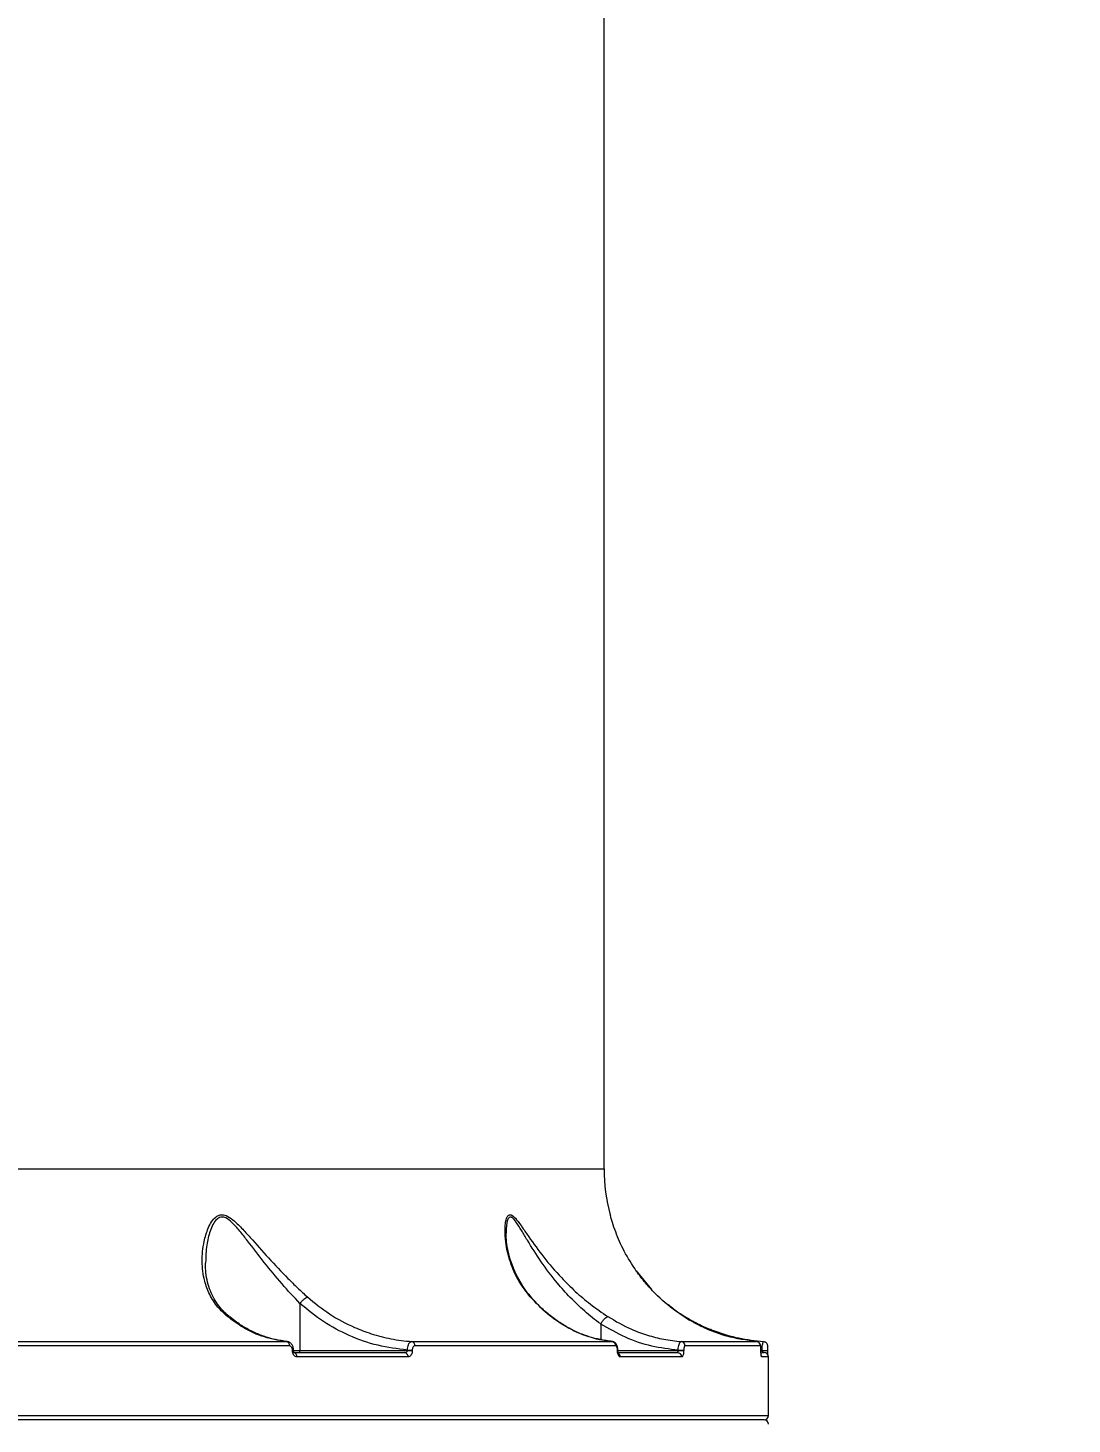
# Model space of a CAD drawing. Header units: millimetres. Extents: x -6796 to 9036, y -6828 to 5710.
# Drawn here: x -2435.6 to -2194.4, y -828.9 to -506.4 of the extents above; entities that cross this region are included whole.
import ezdxf

# ---------------------------------------------------------------- set-up
doc = ezdxf.new("R2010")
doc.units = ezdxf.units.MM
doc.layers.add('DIKOM_РАЗМЕР_ЗОНА', color=7, linetype='Continuous')
doc.layers.add('DIKOM_РАЗМЕР_ОБЪЕКТА', color=7, linetype='Continuous')
doc.styles.add('style1', font='arial.ttf', dxfattribs={"width": 0.8})
doc.dimstyles.new('1-50', dxfattribs={"dimtxt": 300, "dimasz": 200, "dimexe": 100, "dimexo": 0, "dimgap": 100, "dimtad": 1, "dimtxsty": 'style1', "dimcen": 200, "dimclrd": 7, "dimclre": 7, "dimclrt": 7, "dimadec": 1, "dimazin": 2, "dimtfac": 1, "dimtmove": 0, "dimatfit": 2, "dimfxl": 0, "dimlwd": 25, "dimlwe": 18, "dimarcsym": 0})

# ---------------------------------------------------------------- blocks, each defined once
blk = doc.blocks.new('*D11')
at = {"layer": 'Defpoints', "color": 0, "transparency": 16777216}
for p in [(-5295.52, 688.88), (5479.37, 352.85), (5479.37, -5858.19)]:
    blk.add_point(p, dxfattribs=at)
at = {"layer": 'DIKOM_РАЗМЕР_ОБЪЕКТА', "color": 7, "lineweight": 18, "transparency": 16777216}
for p, q in [((-5295.52, 688.88), (-5295.52, -5958.19)), ((5479.37, 352.85), (5479.37, -5958.19))]:
    blk.add_line(p, q, dxfattribs=at)
at = {"layer": 'DIKOM_РАЗМЕР_ОБЪЕКТА', "color": 7, "lineweight": 25, "transparency": 16777216}
blk.add_line((-5095.52, -5858.19), (5279.37, -5858.19), dxfattribs=at)
at = {"layer": 'DIKOM_РАЗМЕР_ОБЪЕКТА', "color": 7, "transparency": 16777216}
for points in [[(-5095.52, -5824.85), (-5095.52, -5891.52), (-5295.52, -5858.19)], [(5279.37, -5824.85), (5279.37, -5891.52), (5479.37, -5858.19)]]:
    blk.add_solid(points, dxfattribs=at)
at = {"layer": 'DIKOM_РАЗМЕР_ОБЪЕКТА', "color": 7, "transparency": 16777216, "insert": (180.34, -5605.01), "char_height": 300, "attachment_point": 5, "style": 'style1'}
blk.add_mtext('10800', dxfattribs=at)
blk = doc.blocks.new('*D14')
at = {"layer": 'Defpoints', "color": 0, "transparency": 16777216}
for p in [(-6795.52, 688.88), (6979.37, 688.88), (6979.37, -6727.83)]:
    blk.add_point(p, dxfattribs=at)
at = {"layer": 'DIKOM_РАЗМЕР_ЗОНА', "color": 7, "lineweight": 18, "transparency": 16777216}
for p, q in [((-6795.52, 688.88), (-6795.52, -6827.83)), ((6979.37, 688.88), (6979.37, -6827.83))]:
    blk.add_line(p, q, dxfattribs=at)
at = {"layer": 'DIKOM_РАЗМЕР_ЗОНА', "color": 7, "lineweight": 25, "transparency": 16777216}
blk.add_line((-6595.52, -6727.83), (6779.37, -6727.83), dxfattribs=at)
at = {"layer": 'DIKOM_РАЗМЕР_ЗОНА', "color": 7, "transparency": 16777216}
for points in [[(-6595.52, -6694.5), (-6595.52, -6761.17), (-6795.52, -6727.83)], [(6779.37, -6694.5), (6779.37, -6761.17), (6979.37, -6727.83)]]:
    blk.add_solid(points, dxfattribs=at)
at = {"layer": 'DIKOM_РАЗМЕР_ЗОНА', "color": 7, "transparency": 16777216, "insert": (26.03, -6474.56), "char_height": 300, "attachment_point": 5, "style": 'style1'}
blk.add_mtext('13800', dxfattribs=at)

msp = doc.modelspace()

# ---------------------------------------------------------------- linework, layer by layer
at = {"color": 7, "linetype": 'Continuous', "lineweight": 15}
for p, q in [((-2302.513, -769.935), (-2302.513, -399.835)), ((-2622.666, -769.935), (-2302.513, -769.935)), ((-2394.536, -791.577), (-2394.546, -791.728)), ((-2295.083, -793.498), (-2291.546, -797.798)), ((-2372.743, -800.997), (-2372.743, -811.885)), ((-2303.284, -805.771), (-2303.284, -809.4)), ((-2441.678, -809.828), (-2375.846, -809.828)), ((-2375.163, -810.825), (-2441.141, -810.825)), ((-2375.751, -809.778), (-2376.408, -809.702)), ((-2374.484, -811.885), (-2374.484, -811.83)), ((-2374.223, -811.83), (-2374.484, -811.83)), ((-2374.223, -811.885), (-2374.484, -811.885)), ((-2374.223, -811.885), (-2374.223, -811.83)), ((-2374.214, -811.885), (-2372.743, -811.885)), ((-2374.212, -812.385), (-2348.553, -812.385)), ((-2372.743, -811.885), (-2347.942, -811.885)), ((-2347.942, -811.885), (-2347.942, -811.805)), ((-2347.942, -811.805), (-2346.811, -811.805)), ((-2347.942, -811.885), (-2346.811, -811.885)), ((-2346.948, -809.828), (-2300.663, -809.828)), ((-2346.811, -811.805), (-2346.811, -811.885)), ((-2299.814, -810.825), (-2346.202, -810.825)), ((-2299.403, -811.885), (-2299.403, -811.805)), ((-2299.32, -811.805), (-2299.403, -811.805)), ((-2299.32, -811.885), (-2299.403, -811.885)), ((-2299.32, -811.885), (-2299.32, -811.805)), ((-2299.32, -811.885), (-2285.402, -811.885)), ((-2299.144, -812.385), (-2285.527, -812.385)), ((-2285.402, -811.885), (-2285.402, -811.83)), ((-2285.402, -811.83), (-2284.118, -811.83)), ((-2285.402, -811.885), (-2284.118, -811.885)), ((-2284.7, -809.828), (-2267.308, -809.828)), ((-2284.118, -811.83), (-2284.118, -811.885)), ((-2266.386, -810.825), (-2283.816, -810.825)), ((-2266.276, -811.885), (-2266.276, -811.782)), ((-2266.271, -811.782), (-2266.276, -811.782)), ((-2266.271, -811.885), (-2266.276, -811.885)), ((-2266.271, -811.885), (-2266.271, -811.782)), ((-2266.271, -811.885), (-2266.016, -811.885)), ((-2266.016, -811.852), (-2266.27, -811.817)), ((-2266.092, -812.385), (-2265.513, -812.385)), ((-2266.016, -811.885), (-2266.016, -811.852)), ((-2266.016, -811.852), (-2264.681, -811.852)), ((-2266.016, -811.885), (-2264.681, -811.885)), ((-2264.681, -811.885), (-2264.681, -811.852)), ((-2347.751, -813.385), (-2373.472, -813.385)), ((-2284.575, -813.385), (-2298.776, -813.385)), ((-2264.513, -813.385), (-2266.11, -813.385)), ((-2264.513, -826.885), (-2264.513, -813.385)), ((-2265.513, -827.885), (-2683.513, -827.885)), ((-2683.511, -826.885), (-2264.513, -826.885))]:
    msp.add_line(p, q, dxfattribs=at)
at = {"color": 7, "linetype": 'Continuous', "lineweight": 15, "flags": 128}
for points in [[(-2372.905, -812.385), (-2372.873, -812.375), (-2372.843, -812.347), (-2372.815, -812.301), (-2372.79, -812.239), (-2372.77, -812.163), (-2372.755, -812.077), (-2372.746, -811.983), (-2372.743, -811.885)], [(-2265.641, -809.828), (-2265.457, -809.859), (-2265.295, -809.917)]]:
    msp.add_lwpolyline(points, dxfattribs=at)
at = {"color": 7, "linetype": 'Continuous', "lineweight": 15}
for centre, radius, start, end in [((-2262.513, -769.935), 40, 180, 195.40224), ((-2376.082, -810.722), 0.925, 353.58667, 75.19169), ((-2374.365, -813.272), 0.9, 352.80345, 80.23596), ((-2348.664, -813.296), 0.918, 354.4148, 83.02798), ((-2347.135, -810.746), 0.937, 355.14935, 78.48079), ((-2300.781, -810.789), 0.968, 357.84903, 82.96666), ((-2299.805, -813.374), 1.029, 359.37648, 52.17052), ((-2285.551, -813.362), 0.977, 358.62332, 88.5714), ((-2284.797, -810.805), 0.982, 358.80664, 84.30381), ((-2267.384, -810.823), 0.998, 359.87779, 85.67056), ((-2265.513, -813.385), 1, 0, 90), ((-2267.115, -813.385), 1.005, 0.01008, 24.47724), ((-2265.513, -826.885), 1, 270, 0), ((-2265.513, -828.885), 1, 0, 90)]:
    msp.add_arc(centre, radius, start, end, dxfattribs=at)
for points, knots in [([(-2389.477, -804.06), (-2390.262, -803.345), (-2391.961, -801.797), (-2393.687, -799.001), (-2394.986, -795.479), (-2395.498, -791.312), (-2395.084, -787.138), (-2394.182, -784.062), (-2393.228, -782.153), (-2392.315, -781.037), (-2391.47, -780.598), (-2390.652, -780.495), (-2389.658, -780.688), (-2388.05, -781.78), (-2386.21, -783.566), (-2383.536, -786.56), (-2380.027, -790.509), (-2376.33, -794.456), (-2373.288, -797.439), (-2371.778, -798.824), (-2371.024, -799.517)], [0, 0, 0, 0, 0.0590516, 0.1277264, 0.1965127, 0.2913045, 0.3861754, 0.4527478, 0.4869194, 0.520895, 0.5489019, 0.5542375, 0.5800312, 0.6151943, 0.6622377, 0.7094934, 0.8075757, 0.9056115, 0.9528148, 1, 1, 1, 1]), ([(-2372.742, -800.995), (-2372.742, -800.995), (-2374.154, -799.583), (-2376.98, -796.471), (-2381.012, -791.558), (-2384.194, -787.423), (-2386.609, -784.275), (-2388.256, -782.408), (-2389.707, -781.235), (-2390.612, -781.023), (-2391.344, -781.131), (-2392.104, -781.612), (-2392.896, -782.786), (-2393.706, -784.796), (-2394.439, -787.758), (-2394.502, -790.229), (-2394.536, -791.577)], [0, 0, 0, 0, 0.0000234, 0.1388481, 0.2832015, 0.4276017, 0.4955487, 0.5631573, 0.6114067, 0.6457021, 0.6527863, 0.6904554, 0.7383703, 0.7866315, 0.8834907, 1, 1, 1, 1]), ([(-2319.545, -799.517), (-2320.451, -798.344), (-2322.439, -795.769), (-2324.304, -791.435), (-2325.248, -787.37), (-2325.434, -784.407), (-2325.322, -782.576), (-2325.078, -781.399), (-2324.654, -780.594), (-2324.17, -780.477), (-2323.527, -780.764), (-2322.645, -781.679), (-2321.35, -783.482), (-2319.362, -786.429), (-2316.509, -790.343), (-2312.87, -794.638), (-2309.193, -798.254), (-2305.578, -801.361), (-2302.987, -803.133), (-2301.632, -804.06)], [0, 0, 0, 0, 0.0790137, 0.1734918, 0.2680521, 0.3287186, 0.3613603, 0.3938939, 0.4223253, 0.4513109, 0.4599338, 0.4989805, 0.5451071, 0.591441, 0.6890333, 0.7865937, 0.8555725, 0.9244483, 1, 1, 1, 1]), ([(-2303.282, -805.764), (-2303.282, -805.763), (-2304.56, -804.851), (-2306.987, -802.887), (-2310.347, -799.669), (-2313.754, -795.869), (-2317.109, -791.383), (-2319.726, -787.287), (-2321.544, -784.187), (-2322.712, -782.306), (-2323.525, -781.31), (-2324.057, -781.03), (-2324.312, -781.058), (-2324.628, -781.342), (-2324.912, -781.991), (-2325.087, -783.234), (-2325.174, -784.213), (-2325.134, -784.752), (-2325.132, -784.769)], [0, 0, 0, 0, 0.0000494, 0.1133867, 0.2179469, 0.3226482, 0.4708207, 0.6190287, 0.6877054, 0.7560407, 0.8111124, 0.822972, 0.8536374, 0.862823, 0.9028179, 0.9505249, 0.9984179, 1, 1, 1, 1]), ([(-2295.055, -793.542), (-2296.038, -792.019), (-2298.002, -788.972), (-2299.642, -785.125), (-2300.493, -782.612), (-2300.863, -781.351), (-2301.048, -780.672), (-2301.112, -780.424), (-2301.048, -780.668), (-2301.021, -780.769)], [0, 0, 0, 0, 0.2814787, 0.5627563, 0.7139344, 0.7919796, 0.869575, 0.9457426, 1, 1, 1, 1]), ([(-2319.256, -799.641), (-2319.594, -799.255), (-2320.477, -798.243), (-2321.659, -796.479), (-2322.845, -794.338), (-2323.813, -792.027), (-2324.532, -789.643), (-2324.964, -787.377), (-2325.133, -785.761), (-2325.125, -784.954), (-2325.122, -784.766)], [0, 0, 0, 0, 0.0842184, 0.2205488, 0.3651103, 0.5171246, 0.6771574, 0.8240131, 0.9590931, 1, 1, 1, 1]), ([(-2388.951, -804.157), (-2389.022, -804.104), (-2389.631, -803.648), (-2390.59, -802.66), (-2391.825, -801.168), (-2392.851, -799.48), (-2393.671, -797.618), (-2394.231, -795.562), (-2394.557, -793.576), (-2394.564, -792.273), (-2394.567, -791.718)], [0, 0, 0, 0, 0.0165247, 0.1413526, 0.2743626, 0.4161181, 0.5658023, 0.7214459, 0.8813243, 1, 1, 1, 1]), ([(-2267.308, -809.828), (-2269.597, -809.518), (-2273.058, -809.05), (-2277.566, -807.486), (-2281.559, -805.683), (-2286.044, -802.926), (-2290.025, -799.512), (-2293.002, -796.295), (-2294.371, -794.46), (-2295.055, -793.542)], [0, 0, 0, 0, 0.222713, 0.3367323, 0.450748, 0.6310042, 0.8132781, 0.906648, 1, 1, 1, 1]), ([(-2372.742, -800.995), (-2372.596, -800.825), (-2372.303, -800.484), (-2371.821, -800.031), (-2371.425, -799.726), (-2371.168, -799.575), (-2371.061, -799.532), (-2371.024, -799.517)], [0, 0, 0, 0, 0.2487808, 0.4975564, 0.7464014, 0.9126874, 1, 1, 1, 1]), ([(-2371.024, -799.517), (-2369.356, -800.888), (-2365.977, -803.667), (-2360.903, -806.333), (-2356.107, -808.149), (-2351.7, -809.313), (-2348.539, -809.656), (-2346.948, -809.828)], [0, 0, 0, 0, 0.2398776, 0.4858735, 0.6394181, 0.8185435, 1, 1, 1, 1]), ([(-2300.663, -809.828), (-2302.469, -809.543), (-2306.133, -808.966), (-2311.152, -806.649), (-2315.714, -803.547), (-2318.259, -800.87), (-2319.545, -799.517)], [0, 0, 0, 0, 0.2625644, 0.5326593, 0.7636456, 1, 1, 1, 1]), ([(-2319.545, -799.517), (-2319.504, -799.531), (-2319.401, -799.567), (-2319.333, -799.639), (-2319.292, -799.682)], [0, 0, 0, 0, 0.3971989, 1, 1, 1, 1]), ([(-2305.418, -808.877), (-2306.145, -808.65), (-2307.773, -808.141), (-2310.227, -806.985), (-2312.758, -805.497), (-2315.164, -803.719), (-2317.352, -801.795), (-2318.665, -800.341), (-2319.275, -799.665)], [0, 0, 0, 0, 0.1442213, 0.3228024, 0.5003847, 0.6752083, 0.849028, 1, 1, 1, 1]), ([(-2372.743, -800.997), (-2372.743, -800.997), (-2372.743, -800.996), (-2372.742, -800.995), (-2372.742, -800.995), (-2372.742, -800.995)], [0, 0, 0, 0, 0.4599541, 0.835068, 1, 1, 1, 1]), ([(-2347.942, -811.805), (-2350.216, -811.515), (-2354.825, -810.926), (-2361.335, -808.606), (-2367.454, -805.387), (-2370.965, -802.473), (-2372.743, -800.997)], [0, 0, 0, 0, 0.2516568, 0.5098645, 0.7518735, 1, 1, 1, 1]), ([(-2287.864, -801.153), (-2287.112, -801.756), (-2285.522, -803.031), (-2282.804, -804.695), (-2280.152, -806.082), (-2278.47, -806.776), (-2277.758, -807.069)], [0, 0, 0, 0, 0.2471076, 0.5227722, 0.7981705, 1, 1, 1, 1]), ([(-2375.846, -809.828), (-2377.548, -809.549), (-2380.999, -808.984), (-2385.595, -806.907), (-2388.305, -804.92), (-2389.477, -804.06)], [0, 0, 0, 0, 0.3558659, 0.7214805, 1, 1, 1, 1]), ([(-2389.477, -804.06), (-2389.451, -804.061), (-2389.349, -804.061), (-2389.175, -804.085), (-2389.074, -804.174), (-2389.022, -804.22)], [0, 0, 0, 0, 0.1435113, 0.5622469, 1, 1, 1, 1]), ([(-2376.408, -809.702), (-2376.713, -809.671), (-2377.89, -809.551), (-2379.924, -809.022), (-2382.491, -808.121), (-2384.999, -806.883), (-2387.169, -805.565), (-2388.447, -804.54), (-2388.957, -804.132)], [0, 0, 0, 0, 0.0691865, 0.2674391, 0.4669331, 0.6671445, 0.8674614, 1, 1, 1, 1]), ([(-2303.284, -805.771), (-2303.283, -805.769), (-2303.283, -805.767), (-2303.282, -805.765), (-2303.282, -805.764)], [0, 0, 0, 0, 0.6169934, 1, 1, 1, 1]), ([(-2285.402, -811.83), (-2287.446, -811.575), (-2291.586, -811.057), (-2297.655, -809.027), (-2301.396, -806.863), (-2303.284, -805.771)], [0, 0, 0, 0, 0.3257357, 0.6596785, 1, 1, 1, 1]), ([(-2303.282, -805.764), (-2303.164, -805.572), (-2302.927, -805.188), (-2302.519, -804.678), (-2302.129, -804.29), (-2301.847, -804.105), (-2301.697, -804.061), (-2301.645, -804.06), (-2301.632, -804.06)], [0, 0, 0, 0, 0.212728, 0.4254006, 0.6380883, 0.850805, 0.9619024, 1, 1, 1, 1]), ([(-2301.632, -804.06), (-2299.835, -805.11), (-2296.908, -806.818), (-2292.509, -808.397), (-2288.679, -809.389), (-2286.042, -809.68), (-2284.7, -809.828)], [0, 0, 0, 0, 0.3422116, 0.5572647, 0.7745994, 1, 1, 1, 1]), ([(-2300.618, -809.797), (-2301.134, -809.752), (-2302.569, -809.628), (-2304.176, -809.303), (-2305.245, -808.936), (-2305.418, -808.877)], [0, 0, 0, 0, 0.3196505, 0.8898446, 1, 1, 1, 1]), ([(-2277.758, -807.069), (-2277.767, -807.066), (-2277.835, -807.039), (-2277.944, -807.038), (-2278.07, -807.15), (-2278.105, -807.182)], [0, 0, 0, 0, 0.0926468, 0.7478505, 1, 1, 1, 1]), ([(-2277.758, -807.069), (-2277.427, -807.196), (-2275.348, -807.994), (-2271.338, -809.18), (-2267.565, -809.609), (-2265.641, -809.828)], [0, 0, 0, 0, 0.084999, 0.5334724, 1, 1, 1, 1]), ([(-2374.223, -811.831), (-2374.223, -811.831), (-2374.223, -811.572), (-2374.302, -811.065), (-2374.631, -810.435), (-2375.106, -810.022), (-2375.555, -809.822), (-2375.818, -809.846), (-2375.891, -809.853)], [0, 0, 0, 0, 0.0003198, 0.2599289, 0.5046114, 0.7217218, 0.9227019, 1, 1, 1, 1]), ([(-2374.484, -811.83), (-2374.488, -811.755), (-2374.496, -811.568), (-2374.578, -811.285), (-2374.732, -811.031), (-2374.935, -810.859), (-2375.087, -810.836), (-2375.163, -810.825)], [0, 0, 0, 0, 0.1422635, 0.3571066, 0.5715655, 0.7857573, 1, 1, 1, 1]), ([(-2373.472, -813.385), (-2373.585, -813.369), (-2373.813, -813.335), (-2374.116, -813.077), (-2374.346, -812.696), (-2374.467, -812.274), (-2374.479, -811.996), (-2374.484, -811.885)], [0, 0, 0, 0, 0.2150691, 0.4299748, 0.6447238, 0.8592274, 1, 1, 1, 1]), ([(-2374.071, -812.42), (-2374.071, -812.42), (-2374.072, -812.421), (-2374.12, -812.355), (-2374.171, -812.239), (-2374.214, -812.075), (-2374.219, -811.948), (-2374.221, -811.885)], [0, 0, 0, 0, 0.1889989, 0.390762, 0.5815144, 0.792681, 1, 1, 1, 1]), ([(-2348.553, -812.385), (-2348.482, -812.379), (-2348.343, -812.368), (-2348.157, -812.279), (-2348.026, -812.155), (-2347.969, -812.042), (-2347.946, -811.958), (-2347.943, -811.914), (-2347.942, -811.885)], [0, 0, 0, 0, 0.2551556, 0.4987418, 0.7167459, 0.8616433, 0.9070585, 1, 1, 1, 1]), ([(-2347.942, -811.805), (-2347.934, -811.689), (-2347.914, -811.352), (-2347.8, -810.81), (-2347.575, -810.277), (-2347.277, -809.905), (-2347.057, -809.854), (-2346.948, -809.828)], [0, 0, 0, 0, 0.1131561, 0.3259257, 0.5479848, 0.7754452, 1, 1, 1, 1]), ([(-2346.811, -811.885), (-2346.814, -811.972), (-2346.823, -812.229), (-2346.92, -812.647), (-2347.131, -813.053), (-2347.422, -813.332), (-2347.641, -813.367), (-2347.751, -813.385)], [0, 0, 0, 0, 0.1082668, 0.3204339, 0.5430503, 0.7715771, 1, 1, 1, 1]), ([(-2346.202, -810.825), (-2346.273, -810.837), (-2346.416, -810.86), (-2346.604, -811.041), (-2346.741, -811.306), (-2346.804, -811.578), (-2346.81, -811.747), (-2346.811, -811.805)], [0, 0, 0, 0, 0.2288303, 0.4578437, 0.6784659, 0.8883891, 1, 1, 1, 1]), ([(-2299.325, -811.806), (-2299.323, -811.765), (-2299.314, -811.497), (-2299.404, -810.963), (-2299.645, -810.391), (-2300.056, -810.006), (-2300.411, -809.834), (-2300.622, -809.844), (-2300.681, -809.847)], [0, 0, 0, 0, 0.0432841, 0.2847915, 0.5764524, 0.7634759, 0.9348985, 1, 1, 1, 1]), ([(-2299.403, -811.805), (-2299.407, -811.698), (-2299.415, -811.483), (-2299.482, -811.197), (-2299.58, -810.977), (-2299.696, -810.847), (-2299.777, -810.832), (-2299.814, -810.825)], [0, 0, 0, 0, 0.2039414, 0.4080422, 0.6135086, 0.8265407, 1, 1, 1, 1]), ([(-2298.776, -813.385), (-2298.831, -813.375), (-2298.955, -813.351), (-2299.133, -813.149), (-2299.282, -812.81), (-2299.383, -812.374), (-2299.396, -812.048), (-2299.403, -811.885)], [0, 0, 0, 0, 0.1741917, 0.3896084, 0.5958192, 0.7979105, 1, 1, 1, 1]), ([(-2299.194, -812.601), (-2299.194, -812.602), (-2299.187, -812.61), (-2299.211, -812.572), (-2299.245, -812.477), (-2299.288, -812.301), (-2299.317, -812.09), (-2299.316, -811.945), (-2299.316, -811.885)], [0, 0, 0, 0, 0.0116548, 0.1901636, 0.3681755, 0.5947747, 0.8345835, 1, 1, 1, 1]), ([(-2285.527, -812.385), (-2285.513, -812.38), (-2285.484, -812.369), (-2285.447, -812.282), (-2285.418, -812.155), (-2285.404, -812.015), (-2285.403, -811.922), (-2285.402, -811.885)], [0, 0, 0, 0, 0.2150874, 0.4300587, 0.6448095, 0.8592737, 1, 1, 1, 1]), ([(-2285.402, -811.83), (-2285.394, -811.681), (-2285.374, -811.308), (-2285.278, -810.744), (-2285.117, -810.237), (-2284.915, -809.893), (-2284.772, -809.85), (-2284.7, -809.828)], [0, 0, 0, 0, 0.1423711, 0.3572638, 0.5716772, 0.7857382, 1, 1, 1, 1]), ([(-2284.118, -811.885), (-2284.12, -811.996), (-2284.126, -812.274), (-2284.18, -812.696), (-2284.283, -813.077), (-2284.42, -813.335), (-2284.523, -813.369), (-2284.575, -813.385)], [0, 0, 0, 0, 0.1407662, 0.3552947, 0.5699978, 0.7849484, 1, 1, 1, 1]), ([(-2283.816, -810.825), (-2283.85, -810.836), (-2283.917, -810.859), (-2284.007, -811.031), (-2284.076, -811.285), (-2284.113, -811.568), (-2284.116, -811.755), (-2284.118, -811.83)], [0, 0, 0, 0, 0.2143057, 0.4284489, 0.6429117, 0.8577269, 1, 1, 1, 1]), ([(-2266.272, -811.782), (-2266.272, -811.766), (-2266.27, -811.622), (-2266.279, -811.346), (-2266.306, -810.977), (-2266.344, -810.72), (-2266.433, -810.437), (-2266.592, -810.172), (-2266.852, -809.957), (-2267.107, -809.837), (-2267.269, -809.842), (-2267.311, -809.843)], [0, 0, 0, 0, 0.0169647, 0.1537238, 0.2948248, 0.4841077, 0.58926, 0.7106072, 0.8262498, 0.9555373, 1, 1, 1, 1]), ([(-2266.276, -811.782), (-2266.276, -811.687), (-2266.278, -811.499), (-2266.292, -811.247), (-2266.313, -811.036), (-2266.342, -810.88), (-2266.368, -810.828), (-2266.383, -810.826), (-2266.386, -810.825)], [0, 0, 0, 0, 0.1673534, 0.3344867, 0.5091739, 0.7130781, 0.9577317, 1, 1, 1, 1]), ([(-2266.11, -813.385), (-2266.113, -813.385), (-2266.134, -813.381), (-2266.173, -813.298), (-2266.218, -813.045), (-2266.25, -812.712), (-2266.271, -812.321), (-2266.274, -812.031), (-2266.276, -811.885)], [0, 0, 0, 0, 0.0392326, 0.2872405, 0.4952046, 0.6709989, 0.8353326, 1, 1, 1, 1]), ([(-2266.203, -813.01), (-2266.203, -813.009), (-2266.203, -813.008), (-2266.22, -812.913), (-2266.244, -812.7), (-2266.264, -812.354), (-2266.273, -812.013), (-2266.27, -811.826), (-2266.269, -811.765)], [0, 0, 0, 0, 0.074206, 0.2264962, 0.443451, 0.6948788, 0.9008934, 1, 1, 1, 1]), ([(-2266.016, -811.852), (-2266.013, -811.751), (-2266.002, -811.417), (-2265.955, -810.854), (-2265.868, -810.285), (-2265.755, -809.895), (-2265.679, -809.85), (-2265.641, -809.828)], [0, 0, 0, 0, 0.0942728, 0.312278, 0.5411855, 0.771409, 1, 1, 1, 1]), ([(-2265.639, -812.385), (-2265.683, -812.379), (-2265.769, -812.368), (-2265.885, -812.277), (-2265.965, -812.152), (-2266.001, -812.036), (-2266.014, -811.954), (-2266.016, -811.91), (-2266.016, -811.885)], [0, 0, 0, 0, 0.268601, 0.522842, 0.7426176, 0.8691496, 0.9243055, 1, 1, 1, 1]), ([(-2264.682, -811.852), (-2264.682, -811.744), (-2264.682, -811.508), (-2264.688, -811.174), (-2264.697, -810.934), (-2264.706, -810.794), (-2264.719, -810.685), (-2264.749, -810.541), (-2264.827, -810.339), (-2264.998, -810.094), (-2265.191, -809.979), (-2265.295, -809.918)], [0, 0, 0, 0, 0.1257106, 0.2730333, 0.4361843, 0.5414466, 0.6054816, 0.6582728, 0.7411524, 0.8602358, 1, 1, 1, 1]), ([(-2264.669, -812.914), (-2264.671, -812.805), (-2264.678, -812.569), (-2264.681, -812.165), (-2264.681, -811.91), (-2264.681, -811.834)], [0, 0, 0, 0, 0.3735643, 0.8106638, 1, 1, 1, 1])]:
    msp.add_open_spline(points, degree=3, knots=knots, dxfattribs=at)

# ---------------------------------------------------------------- dimensions: what is measured, and where the dimension line sits
at = {"layer": 'DIKOM_РАЗМЕР_ЗОНА', "color": 3}
dim = msp.add_linear_dim(base=(6979.369, -6727.833), p1=(-6795.523, 688.881), p2=(6979.369, 688.881), text='13800', dimstyle='1-50', dxfattribs=at)
dim.commit()
dim.dimension.update_dxf_attribs({"geometry": '*D14', "text_midpoint": (26.027, -6727.833), "dimtype": 160})
at = {"layer": 'DIKOM_РАЗМЕР_ОБЪЕКТА', "color": 3}
dim = msp.add_linear_dim(base=(5479.369, -5858.185), p1=(-5295.523, 688.88), p2=(5479.369, 352.849), text='10800', dimstyle='1-50', dxfattribs=at)
dim.commit()
dim.dimension.update_dxf_attribs({"geometry": '*D11', "text_midpoint": (180.342, -5858.185), "dimtype": 160})

doc.saveas('drawing.dxf')
